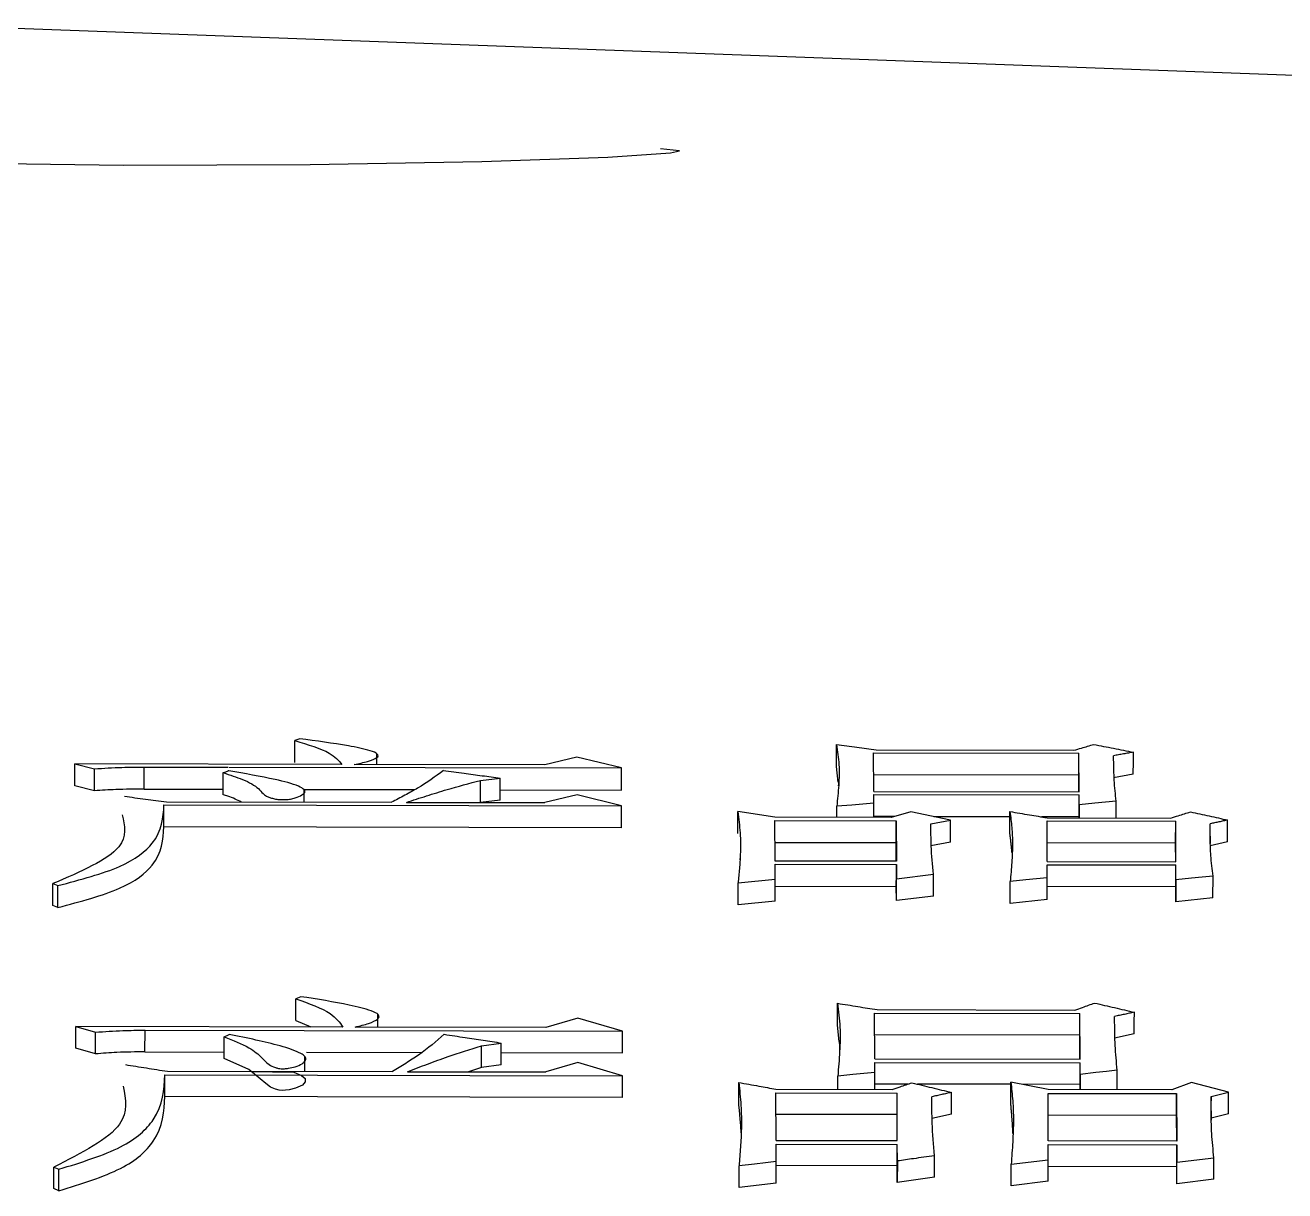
# Model space of a CAD drawing. Header units: millimetres. Extents: x 2451 to 4400, y 944 to 2322.
# Drawn here: x 2892.29 to 2897.8, y 2105.75 to 2110.84 of the extents above; entities that cross this region are included whole.
import ezdxf

# ---------------------------------------------------------------- set-up
doc = ezdxf.new("R2010")
doc.units = ezdxf.units.MM

msp = doc.modelspace()

# ---------------------------------------------------------------- linework, layer by layer
at = {"color": 7, "linetype": 'Continuous', "lineweight": 25}
for p, q in [((2891.9031, 2110.843), (2907.2182, 2110.2794)), ((2895.1527, 2110.2935), (2895.0702, 2110.3022)), ((2893.4707, 2107.6187), (2893.4709, 2107.7152)), ((2893.4925, 2107.7229), (2893.4709, 2107.7152)), ((2893.8296, 2107.6104), (2893.8297, 2107.658)), ((2894.7044, 2107.6428), (2894.5639, 2107.6091)), ((2894.8993, 2107.5953), (2894.7044, 2107.6428)), ((2896.0024, 2107.6613), (2896.9002, 2107.6596)), ((2896.0031, 2107.4923), (2896.0024, 2107.6613)), ((2896.0132, 2107.6742), (2896.8785, 2107.6726)), ((2896.9, 2107.5632), (2896.9002, 2107.6596)), ((2896.9009, 2107.4906), (2896.9002, 2107.6596)), ((2892.5084, 2107.5166), (2892.5087, 2107.6129)), ((2892.5087, 2107.6129), (2892.5953, 2107.5917)), ((2893.6769, 2107.6107), (2892.5087, 2107.6129)), ((2892.5951, 2107.4954), (2892.5953, 2107.5917)), ((2892.8114, 2107.5029), (2892.8116, 2107.5992)), ((2892.8116, 2107.5992), (2893.1781, 2107.5985)), ((2893.1819, 2107.5985), (2894.8993, 2107.5953)), ((2894.5639, 2107.6091), (2893.731, 2107.6106)), ((2895.8478, 2107.5338), (2895.8398, 2107.6014)), ((2893.1577, 2107.4785), (2893.1579, 2107.5748)), ((2894.2828, 2107.4446), (2894.283, 2107.5409)), ((2894.283, 2107.5409), (2894.3695, 2107.5513)), ((2896.9, 2107.5632), (2896.0022, 2107.5649)), ((2896.9003, 2107.4906), (2896.9, 2107.5632)), ((2897.138, 2107.5679), (2897.0515, 2107.5525)), ((2892.5951, 2107.4954), (2892.5084, 2107.5166)), ((2892.8114, 2107.5029), (2893.1577, 2107.5022)), ((2893.5121, 2107.4459), (2893.5122, 2107.4998)), ((2893.5129, 2107.5016), (2893.9963, 2107.5007)), ((2894.3693, 2107.5), (2894.8991, 2107.499)), ((2894.7051, 2107.4786), (2894.5646, 2107.4439)), ((2894.9, 2107.4297), (2894.7051, 2107.4786)), ((2896.0031, 2107.4923), (2896.9009, 2107.4906)), ((2896.0032, 2107.4789), (2896.901, 2107.4772)), ((2896.0033, 2107.4412), (2896.0032, 2107.4789)), ((2896.9012, 2107.4341), (2896.901, 2107.4772)), ((2892.8986, 2107.3374), (2892.8988, 2107.4335)), ((2892.8988, 2107.4335), (2894.9, 2107.4297)), ((2892.9096, 2107.447), (2893.894, 2107.4451)), ((2893.9589, 2107.445), (2894.5646, 2107.4439)), ((2894.3692, 2107.4551), (2894.2828, 2107.4446)), ((2895.841, 2107.3791), (2895.8411, 2107.428)), ((2896.0032, 2107.3788), (2896.0033, 2107.4412)), ((2896.9012, 2107.4341), (2896.901, 2107.3771)), ((2897.0632, 2107.3768), (2897.0634, 2107.45)), ((2895.5709, 2107.3796), (2895.4085, 2107.4044)), ((2896.0793, 2107.3786), (2895.5709, 2107.3796)), ((2895.5709, 2107.3659), (2896.101, 2107.3649)), ((2895.5716, 2107.1884), (2895.5709, 2107.3659)), ((2896.0933, 2107.3826), (2896.0032, 2107.3827)), ((2896.1657, 2107.403), (2896.0793, 2107.3786)), ((2896.101, 2107.3649), (2896.1017, 2107.1875)), ((2896.339, 2107.3672), (2896.1657, 2107.403)), ((2896.2525, 2107.351), (2896.339, 2107.3672)), ((2896.5984, 2107.3816), (2896.2661, 2107.3822)), ((2896.9008, 2107.3811), (2896.7371, 2107.3814)), ((2896.7608, 2107.3773), (2897.3017, 2107.3763)), ((2896.7608, 2107.3637), (2897.3233, 2107.3626)), ((2896.7615, 2107.1862), (2896.7608, 2107.3637)), ((2896.9008, 2107.3771), (2896.9008, 2107.3811)), ((2897.3231, 2107.2666), (2897.3233, 2107.3626)), ((2897.324, 2107.1852), (2897.3233, 2107.3626)), ((2894.8998, 2107.3336), (2892.8986, 2107.3374)), ((2897.4748, 2107.3315), (2897.4748, 2107.3514)), ((2897.4751, 2107.2656), (2897.4748, 2107.3315)), ((2895.5707, 2107.2699), (2896.1008, 2107.2689)), ((2896.1011, 2107.1875), (2896.1008, 2107.2689)), ((2896.3387, 2107.2712), (2896.2523, 2107.2549)), ((2897.3231, 2107.2666), (2896.7606, 2107.2677)), ((2897.3234, 2107.1852), (2897.3231, 2107.2666)), ((2897.5503, 2107.2717), (2897.4746, 2107.2554)), ((2895.4175, 2107.1994), (2895.4176, 2107.193)), ((2895.4174, 2107.1837), (2895.4171, 2107.1803)), ((2896.1017, 2107.1875), (2895.5716, 2107.1884)), ((2895.5717, 2107.1744), (2896.1017, 2107.1734)), ((2895.5719, 2107.1093), (2895.5717, 2107.1744)), ((2896.1017, 2107.1734), (2896.102, 2107.1111)), ((2896.7615, 2107.1862), (2897.324, 2107.1852)), ((2896.7616, 2107.1722), (2897.3241, 2107.1711)), ((2896.7618, 2107.1156), (2896.7616, 2107.1722)), ((2897.3243, 2107.106), (2897.3241, 2107.1711)), ((2892.4134, 2107.0895), (2892.4351, 2107.0809)), ((2895.4095, 2106.9968), (2895.4097, 2107.0925)), ((2895.4097, 2107.0925), (2895.5719, 2107.1093)), ((2896.1018, 2107.0154), (2896.102, 2107.1111)), ((2896.102, 2107.1111), (2896.2642, 2107.1307)), ((2896.5994, 2107.0031), (2896.5996, 2107.0988)), ((2897.3243, 2107.106), (2897.3241, 2107.0103)), ((2897.4863, 2107.027), (2897.4865, 2107.1227)), ((2895.5719, 2107.0786), (2896.1015, 2107.0776)), ((2896.1018, 2107.0154), (2896.1015, 2107.0776)), ((2896.2639, 2107.035), (2896.1018, 2107.0154)), ((2897.3239, 2107.0753), (2896.7617, 2107.0764)), ((2897.3241, 2107.0103), (2897.3239, 2107.0753)), ((2892.4348, 2106.9853), (2892.4132, 2106.9939)), ((2895.5717, 2107.0136), (2895.4095, 2106.9968)), ((2896.7616, 2107.0199), (2896.5994, 2107.0031)), ((2897.4863, 2107.027), (2897.3241, 2107.0103)), ((2893.4969, 2106.5953), (2893.4753, 2106.5862)), ((2893.475, 2106.4912), (2893.4752, 2106.5862)), ((2896.0175, 2106.5386), (2896.8829, 2106.5369)), ((2893.475, 2106.4912), (2893.5409, 2106.4629)), ((2893.8339, 2106.4623), (2893.834, 2106.5186)), ((2894.7087, 2106.5009), (2894.5682, 2106.461)), ((2894.9036, 2106.4448), (2894.7087, 2106.5009)), ((2896.0067, 2106.5232), (2896.9045, 2106.5215)), ((2896.0073, 2106.3237), (2896.0067, 2106.5232)), ((2896.9043, 2106.4266), (2896.9045, 2106.5215)), ((2896.9052, 2106.322), (2896.9045, 2106.5215)), ((2892.5127, 2106.37), (2892.5129, 2106.4648)), ((2892.5129, 2106.4648), (2892.5996, 2106.4398)), ((2893.6812, 2106.4626), (2892.5129, 2106.4648)), ((2892.5993, 2106.345), (2892.5996, 2106.4398)), ((2892.8156, 2106.3539), (2892.8159, 2106.4487)), ((2892.8159, 2106.4487), (2894.9036, 2106.4448)), ((2894.5682, 2106.461), (2893.7353, 2106.4625)), ((2895.8513, 2106.3993), (2895.8441, 2106.4715)), ((2896.9043, 2106.4266), (2896.0065, 2106.4283)), ((2896.9046, 2106.322), (2896.9043, 2106.4266)), ((2897.1423, 2106.4323), (2897.0558, 2106.414)), ((2893.1619, 2106.3252), (2893.1621, 2106.42)), ((2894.287, 2106.2856), (2894.2872, 2106.3804)), ((2894.2872, 2106.3804), (2894.3737, 2106.3927)), ((2892.5993, 2106.345), (2892.5127, 2106.37)), ((2892.8156, 2106.3539), (2893.162, 2106.3532)), ((2893.5152, 2106.2682), (2893.5154, 2106.3339)), ((2893.5226, 2106.3526), (2894.0261, 2106.3516)), ((2894.3736, 2106.351), (2894.9034, 2106.35)), ((2896.0073, 2106.3237), (2896.9052, 2106.322)), ((2892.9138, 2106.2693), (2893.8982, 2106.2675)), ((2893.9631, 2106.2674), (2894.5688, 2106.2662)), ((2894.287, 2106.2856), (2894.2301, 2106.2669)), ((2894.3735, 2106.298), (2894.287, 2106.2856)), ((2894.7093, 2106.3072), (2894.5688, 2106.2662)), ((2894.9042, 2106.2497), (2894.7093, 2106.3072)), ((2896.0074, 2106.3079), (2896.9052, 2106.3062)), ((2896.0075, 2106.2636), (2896.0074, 2106.3079)), ((2896.0074, 2106.1902), (2896.0075, 2106.2636)), ((2896.9054, 2106.2555), (2896.9052, 2106.3062)), ((2897.0674, 2106.1882), (2897.0676, 2106.2743)), ((2892.9028, 2106.1589), (2892.903, 2106.2534)), ((2892.903, 2106.2534), (2894.9042, 2106.2497)), ((2895.8452, 2106.1905), (2895.8453, 2106.248)), ((2896.1528, 2106.213), (2896.0074, 2106.2133)), ((2896.6026, 2106.2122), (2896.1936, 2106.2129)), ((2896.765, 2106.1888), (2896.6026, 2106.221)), ((2896.905, 2106.2116), (2896.6477, 2106.2121)), ((2896.9051, 2106.1885), (2896.905, 2106.2116)), ((2896.9054, 2106.2555), (2896.9052, 2106.1885)), ((2897.3923, 2106.2196), (2897.3058, 2106.1877)), ((2897.5547, 2106.1777), (2897.3923, 2106.2196)), ((2894.904, 2106.1551), (2892.9028, 2106.1589)), ((2895.5751, 2106.191), (2896.0835, 2106.19)), ((2895.5751, 2106.1749), (2896.1052, 2106.174)), ((2895.5758, 2105.9671), (2895.5751, 2106.1749)), ((2896.1049, 2106.0795), (2896.1052, 2106.174)), ((2896.1058, 2105.9661), (2896.1052, 2106.174)), ((2897.3058, 2106.1877), (2896.765, 2106.1888)), ((2896.765, 2106.1727), (2897.3275, 2106.1717)), ((2896.7657, 2105.9649), (2896.765, 2106.1727)), ((2897.3275, 2106.1717), (2897.3281, 2105.9638)), ((2897.479, 2106.1585), (2897.5547, 2106.1777)), ((2897.479, 2106.1585), (2897.479, 2106.1404)), ((2897.4793, 2106.0557), (2897.479, 2106.1404)), ((2896.1049, 2106.0795), (2895.5749, 2106.0805)), ((2896.1053, 2105.9661), (2896.1049, 2106.0795)), ((2896.3429, 2106.0822), (2896.2564, 2106.0632)), ((2896.7648, 2106.0782), (2897.3273, 2106.0772)), ((2897.3276, 2105.9638), (2897.3273, 2106.0772)), ((2897.5544, 2106.0832), (2897.4788, 2106.0641)), ((2897.4814, 2105.9918), (2897.4812, 2105.9948)), ((2895.5758, 2105.9671), (2896.1058, 2105.9661)), ((2895.5758, 2105.9506), (2896.1058, 2105.9497)), ((2895.576, 2105.8746), (2895.5758, 2105.9506)), ((2896.1061, 2105.877), (2896.1058, 2105.9497)), ((2897.3281, 2105.9638), (2896.7657, 2105.9649)), ((2896.7657, 2105.9484), (2897.3282, 2105.9474)), ((2896.7659, 2105.8824), (2896.7657, 2105.9484)), ((2897.3282, 2105.9474), (2897.3284, 2105.8714)), ((2896.1061, 2105.877), (2896.1058, 2105.7829)), ((2896.268, 2105.8057), (2896.2683, 2105.8999)), ((2896.6037, 2105.8628), (2896.7659, 2105.8824)), ((2897.3284, 2105.8714), (2897.4906, 2105.891)), ((2892.4175, 2105.8506), (2892.4391, 2105.8406)), ((2895.4136, 2105.761), (2895.4138, 2105.855)), ((2896.1056, 2105.8555), (2895.576, 2105.8565)), ((2896.1058, 2105.7829), (2896.1056, 2105.8555)), ((2896.6035, 2105.7687), (2896.6037, 2105.8628)), ((2896.7658, 2105.8542), (2897.328, 2105.8532)), ((2897.3282, 2105.7773), (2897.328, 2105.8532)), ((2897.3282, 2105.7773), (2897.3284, 2105.8714)), ((2895.5758, 2105.7806), (2895.4136, 2105.761)), ((2896.268, 2105.8057), (2896.1058, 2105.7829)), ((2896.7657, 2105.7883), (2896.6035, 2105.7687)), ((2897.4904, 2105.7968), (2897.3282, 2105.7773)), ((2892.4389, 2105.7466), (2892.4172, 2105.7566))]:
    msp.add_line(p, q, dxfattribs=at)
at = {"color": 7, "linetype": 'Continuous', "lineweight": 25, "flags": 128}
for points in [[(2890.7045, 2110.3079), (2890.6622, 2110.3057), (2890.7071, 2110.2914), (2890.9518, 2110.2742), (2891.3787, 2110.2562), (2891.9764, 2110.2405), (2892.7218, 2110.2314), (2893.5376, 2110.2332), (2894.2895, 2110.2465), (2894.8403, 2110.2661), (2895.114, 2110.2847), (2895.1527, 2110.2935), (2895.1527, 2110.2935)], [(2895.8398, 2107.6014), (2895.8399, 2107.6554), (2895.84, 2107.6979)], [(2897.138, 2107.5679), (2897.1381, 2107.6219), (2897.1382, 2107.6643)], [(2893.1579, 2107.5748), (2893.1687, 2107.5787), (2893.1795, 2107.5827)], [(2894.8991, 2107.499), (2894.8992, 2107.5529), (2894.8993, 2107.5953)], [(2894.3692, 2107.4551), (2894.3694, 2107.509), (2894.3695, 2107.5513)], [(2896.9008, 2107.3811), (2896.9009, 2107.4349), (2896.901, 2107.4772)], [(2894.8998, 2107.3336), (2894.8999, 2107.3875), (2894.9, 2107.4297)], [(2896.0033, 2107.4412), (2895.9555, 2107.4373), (2895.9076, 2107.4334), (2895.8411, 2107.428)], [(2897.0634, 2107.45), (2897.0164, 2107.4454), (2896.9694, 2107.4408), (2896.9012, 2107.4341)], [(2895.4083, 2107.3083), (2895.4084, 2107.3621), (2895.4085, 2107.4044)], [(2896.1008, 2107.2689), (2896.1009, 2107.3227), (2896.101, 2107.3649)], [(2896.3387, 2107.2712), (2896.3389, 2107.325), (2896.339, 2107.3672)], [(2896.5982, 2107.3088), (2896.5983, 2107.3626), (2896.5984, 2107.4049)], [(2897.5503, 2107.2717), (2897.5504, 2107.3254), (2897.5505, 2107.3677)], [(2896.1015, 2107.0776), (2896.1016, 2107.1312), (2896.1017, 2107.1734)], [(2897.3239, 2107.0753), (2897.324, 2107.129), (2897.3241, 2107.1711)], [(2892.4132, 2106.9939), (2892.4133, 2107.0288), (2892.4133, 2107.0591), (2892.4134, 2107.0895)], [(2895.5717, 2107.0136), (2895.5718, 2107.0672), (2895.5719, 2107.1093)], [(2896.2639, 2107.035), (2896.2641, 2107.0886), (2896.2642, 2107.1307)], [(2896.7618, 2107.1156), (2896.7148, 2107.1107), (2896.6678, 2107.1059), (2896.5996, 2107.0988)], [(2896.7616, 2107.0199), (2896.7617, 2107.0735), (2896.7618, 2107.1156)], [(2897.4865, 2107.1227), (2897.4395, 2107.1179), (2897.3925, 2107.113), (2897.3243, 2107.106)], [(2892.4348, 2106.9853), (2892.4349, 2107.0202), (2892.435, 2107.0505), (2892.4351, 2107.0809)], [(2895.8441, 2106.4715), (2895.8442, 2106.5247), (2895.8443, 2106.5665)], [(2897.1423, 2106.4323), (2897.1424, 2106.4855), (2897.1425, 2106.5272)], [(2893.1621, 2106.42), (2893.1676, 2106.4224), (2893.1757, 2106.4259), (2893.1837, 2106.4293)], [(2894.9034, 2106.35), (2894.9035, 2106.4031), (2894.9036, 2106.4448)], [(2894.3735, 2106.298), (2894.3736, 2106.3511), (2894.3737, 2106.3927)], [(2893.2798, 2106.2686), (2893.4662, 2106.2657), (2893.4999, 2106.2507), (2893.5162, 2106.2372), (2893.5169, 2106.2226), (2893.504, 2106.2084), (2893.4737, 2106.1948), (2893.4463, 2106.1881), (2893.4297, 2106.186), (2893.4156, 2106.1856), (2893.4018, 2106.1869), (2893.3864, 2106.1905), (2893.3641, 2106.2001), (2893.3441, 2106.2155), (2893.2694, 2106.2772), (2893.1619, 2106.3252), (2893.1619, 2106.3252)], [(2896.0075, 2106.2636), (2895.9597, 2106.259), (2895.9118, 2106.2544), (2895.8453, 2106.248)], [(2896.905, 2106.2116), (2896.9051, 2106.2646), (2896.9052, 2106.3062)], [(2897.0676, 2106.2743), (2897.0206, 2106.2688), (2896.9736, 2106.2634), (2896.9054, 2106.2555)], [(2894.904, 2106.1551), (2894.9041, 2106.2081), (2894.9042, 2106.2497)], [(2895.4125, 2106.1255), (2895.4126, 2106.1785), (2895.4127, 2106.2201)], [(2896.6024, 2106.1265), (2896.6025, 2106.1794), (2896.6026, 2106.221)], [(2896.3429, 2106.0822), (2896.343, 2106.1351), (2896.3431, 2106.1767)], [(2897.3273, 2106.0772), (2897.3274, 2106.1301), (2897.3275, 2106.1717)], [(2897.5544, 2106.0832), (2897.5546, 2106.1361), (2897.5547, 2106.1777)], [(2896.1056, 2105.8555), (2896.1057, 2105.9082), (2896.1058, 2105.9497)], [(2897.328, 2105.8532), (2897.3281, 2105.9059), (2897.3282, 2105.9474)], [(2896.7657, 2105.7883), (2896.7658, 2105.841), (2896.7659, 2105.8824)], [(2897.4904, 2105.7968), (2897.4905, 2105.8495), (2897.4906, 2105.891)], [(2892.4172, 2105.7566), (2892.4173, 2105.7909), (2892.4174, 2105.8207), (2892.4175, 2105.8506)], [(2892.4389, 2105.7466), (2892.439, 2105.7809), (2892.439, 2105.8107), (2892.4391, 2105.8406)], [(2895.576, 2105.8746), (2895.529, 2105.869), (2895.482, 2105.8633), (2895.4138, 2105.855)], [(2895.5758, 2105.7806), (2895.5759, 2105.8332), (2895.576, 2105.8746)]]:
    msp.add_lwpolyline(points, dxfattribs=at)
at = {"color": 7, "linetype": 'Continuous', "lineweight": 25}
for points, knots in [([(2893.4709, 2107.7152), (2893.5281, 2107.698), (2893.6291, 2107.6677), (2893.6624, 2107.628), (2893.6769, 2107.6107)], [0, 0, 0, 0, 0.5653913, 1, 1, 1, 1]), ([(2893.731, 2107.6106), (2893.7512, 2107.6148), (2893.7909, 2107.6231), (2893.8276, 2107.6367), (2893.8367, 2107.6485), (2893.8318, 2107.6593), (2893.7892, 2107.6756), (2893.6752, 2107.6988), (2893.5651, 2107.7133), (2893.4925, 2107.7229)], [0, 0, 0, 0, 0.1207835, 0.2379421, 0.2842431, 0.3308199, 0.4249814, 0.6208103, 1, 1, 1, 1]), ([(2895.84, 2107.6979), (2895.8444, 2107.6685), (2895.8531, 2107.6097), (2895.8506, 2107.5197), (2895.8443, 2107.4586), (2895.8411, 2107.428)], [0, 0, 0, 0, 0.33259, 0.666186, 1, 1, 1, 1]), ([(2895.84, 2107.6979), (2895.8548, 2107.6958), (2895.8846, 2107.6918), (2895.9423, 2107.6839), (2895.9852, 2107.6781), (2896.0132, 2107.6742)], [0, 0, 0, 0, 0.2574409, 0.5148817, 1, 1, 1, 1]), ([(2896.8785, 2107.6726), (2896.8896, 2107.6759), (2896.9095, 2107.6818), (2896.9383, 2107.6904), (2896.9561, 2107.6957), (2896.965, 2107.6984)], [0, 0, 0, 0, 0.382635, 0.691318, 1, 1, 1, 1]), ([(2896.965, 2107.6984), (2896.9938, 2107.6927), (2897.0371, 2107.6842), (2897.0949, 2107.6729), (2897.1237, 2107.6672), (2897.1382, 2107.6643)], [0, 0, 0, 0, 0.4999999, 0.75, 1, 1, 1, 1]), ([(2897.1382, 2107.6643), (2897.131, 2107.6631), (2897.1166, 2107.6605), (2897.0949, 2107.6566), (2897.0733, 2107.6528), (2897.0589, 2107.6502), (2897.0517, 2107.6489)], [0, 0, 0, 0, 0.2500001, 0.5000003, 0.7500004, 1, 1, 1, 1]), ([(2897.0634, 2107.45), (2897.0599, 2107.4806), (2897.0547, 2107.5264), (2897.0526, 2107.5926), (2897.052, 2107.6282), (2897.0517, 2107.6489)], [0, 0, 0, 0, 0.455483, 0.683214, 1, 1, 1, 1]), ([(2892.5953, 2107.5917), (2892.635, 2107.5942), (2892.7062, 2107.5988), (2892.7793, 2107.5991), (2892.8116, 2107.5992)], [0, 0, 0, 0, 0.5588348, 1, 1, 1, 1]), ([(2893.1579, 2107.5748), (2893.1873, 2107.565), (2893.2509, 2107.5439), (2893.3206, 2107.5064), (2893.3339, 2107.4723), (2893.3861, 2107.4592), (2893.4085, 2107.4568), (2893.4318, 2107.4565), (2893.4546, 2107.459), (2893.4802, 2107.4658), (2893.5012, 2107.476), (2893.5175, 2107.4886), (2893.5127, 2107.5023), (2893.4757, 2107.5232), (2893.3622, 2107.5517), (2893.2514, 2107.571), (2893.1802, 2107.5826), (2893.1795, 2107.5827)], [0, 0, 0, 0, 0.11781, 0.254849, 0.391031, 0.410858, 0.430655, 0.450877, 0.468612, 0.491918, 0.540011, 0.576765, 0.61394, 0.664642, 0.789466, 0.997756, 1, 1, 1, 1]), ([(2894.1205, 2107.5836), (2894.0855, 2107.5578), (2894.0359, 2107.5213), (2893.952, 2107.476), (2893.9133, 2107.4554), (2893.894, 2107.4451)], [0, 0, 0, 0, 0.546201, 0.773057, 1, 1, 1, 1]), ([(2894.1205, 2107.5836), (2894.1507, 2107.5797), (2894.2073, 2107.5724), (2894.2902, 2107.5616), (2894.3431, 2107.5548), (2894.3695, 2107.5513)], [0, 0, 0, 0, 0.363442, 0.681721, 1, 1, 1, 1]), ([(2893.9589, 2107.445), (2893.9882, 2107.4545), (2894.0469, 2107.4734), (2894.152, 2107.5062), (2894.2337, 2107.5278), (2894.283, 2107.5409)], [0, 0, 0, 0, 0.283865, 0.567758, 1, 1, 1, 1]), ([(2895.8484, 2107.5367), (2895.8487, 2107.5281), (2895.849, 2107.5147), (2895.8492, 2107.5183), (2895.8493, 2107.5196)], [0, 0, 0, 0, 0.641471, 1, 1, 1, 1]), ([(2892.8114, 2107.5029), (2892.7703, 2107.5026), (2892.6971, 2107.5022), (2892.6262, 2107.4975), (2892.5951, 2107.4954)], [0, 0, 0, 0, 0.561085, 1, 1, 1, 1]), ([(2893.2367, 2107.4464), (2893.2189, 2107.4552), (2893.196, 2107.4666), (2893.1647, 2107.4763), (2893.1577, 2107.4785)], [0, 0, 0, 0, 0.775038, 1, 1, 1, 1]), ([(2892.4351, 2107.0809), (2892.5338, 2107.1071), (2892.7278, 2107.1587), (2892.8897, 2107.2862), (2892.8954, 2107.3777), (2892.8988, 2107.4335)], [0, 0, 0, 0, 0.287817, 0.565935, 1, 1, 1, 1]), ([(2892.7257, 2107.4716), (2892.7563, 2107.4675), (2892.8176, 2107.4593), (2892.8789, 2107.4511), (2892.9096, 2107.447)], [0, 0, 0, 0, 0.499883, 1, 1, 1, 1]), ([(2892.7166, 2107.391), (2892.7271, 2107.3432), (2892.7508, 2107.2356), (2892.5339, 2107.1417), (2892.4134, 2107.0895)], [0, 0, 0, 0, 0.4443, 1, 1, 1, 1]), ([(2895.4085, 2107.4044), (2895.4124, 2107.3734), (2895.42, 2107.3114), (2895.4205, 2107.2278), (2895.4155, 2107.1548), (2895.4117, 2107.1133), (2895.4097, 2107.0925)], [0, 0, 0, 0, 0.304153, 0.608343, 0.804164, 1, 1, 1, 1]), ([(2896.5984, 2107.4049), (2896.6014, 2107.3817), (2896.6073, 2107.3355), (2896.6107, 2107.2613), (2896.607, 2107.1826), (2896.6021, 2107.1267), (2896.5996, 2107.0988)], [0, 0, 0, 0, 0.231566, 0.463148, 0.731542, 1, 1, 1, 1]), ([(2896.5984, 2107.4049), (2896.6127, 2107.4025), (2896.6413, 2107.3976), (2896.6954, 2107.3885), (2896.7352, 2107.3817), (2896.7608, 2107.3773)], [0, 0, 0, 0, 0.263834, 0.527668, 1, 1, 1, 1]), ([(2897.3017, 2107.3763), (2897.3127, 2107.3798), (2897.3326, 2107.386), (2897.3614, 2107.3951), (2897.3792, 2107.4006), (2897.3881, 2107.4034)], [0, 0, 0, 0, 0.382635, 0.691318, 1, 1, 1, 1]), ([(2897.3881, 2107.4034), (2897.4151, 2107.3975), (2897.4557, 2107.3885), (2897.5099, 2107.3766), (2897.5369, 2107.3707), (2897.5505, 2107.3677)], [0, 0, 0, 0, 0.5, 0.75, 1, 1, 1, 1]), ([(2897.5505, 2107.3677), (2897.5442, 2107.3663), (2897.5316, 2107.3636), (2897.5127, 2107.3595), (2897.4937, 2107.3555), (2897.4811, 2107.3528), (2897.4748, 2107.3514)], [0, 0, 0, 0, 0.25, 0.5, 0.750001, 1, 1, 1, 1]), ([(2892.4348, 2106.9853), (2892.5335, 2107.0114), (2892.7275, 2107.0629), (2892.8895, 2107.1903), (2892.8951, 2107.2817), (2892.8986, 2107.3374)], [0, 0, 0, 0, 0.287925, 0.56603, 1, 1, 1, 1]), ([(2896.2642, 2107.1307), (2896.2601, 2107.172), (2896.2543, 2107.2298), (2896.2531, 2107.3028), (2896.2527, 2107.3349), (2896.2525, 2107.351)], [0, 0, 0, 0, 0.5564808, 0.7782386, 1, 1, 1, 1]), ([(2896.6072, 2107.2259), (2896.6072, 2107.2267), (2896.6069, 2107.2304), (2896.6065, 2107.2356), (2896.606, 2107.2415), (2896.6055, 2107.2459), (2896.6051, 2107.2503), (2896.6047, 2107.2547), (2896.6042, 2107.2591), (2896.6037, 2107.2635), (2896.6032, 2107.2679), (2896.6027, 2107.2723), (2896.6022, 2107.2767), (2896.6015, 2107.2826), (2896.6008, 2107.2884), (2896.6, 2107.2943), (2896.5995, 2107.2986), (2896.5989, 2107.3035), (2896.5984, 2107.3069), (2896.5982, 2107.3088)], [0, 0, 0, 0, 0.027762, 0.133883, 0.186944, 0.240005, 0.293066, 0.346127, 0.399187, 0.452248, 0.505309, 0.55837, 0.611431, 0.664491, 0.770613, 0.823674, 0.876735, 0.929795, 1, 1, 1, 1]), ([(2897.4865, 2107.1227), (2897.4828, 2107.1527), (2897.4762, 2107.2063), (2897.4741, 2107.2824), (2897.4746, 2107.3284), (2897.4748, 2107.3514)], [0, 0, 0, 0, 0.387747, 0.693846, 1, 1, 1, 1]), ([(2893.7353, 2106.4625), (2893.7555, 2106.4675), (2893.7952, 2106.4774), (2893.8319, 2106.4934), (2893.841, 2106.5074), (2893.8361, 2106.5201), (2893.7935, 2106.5393), (2893.6795, 2106.5668), (2893.5695, 2106.584), (2893.4969, 2106.5953)], [0, 0, 0, 0, 0.120818, 0.238007, 0.284295, 0.33086, 0.424999, 0.620775, 1, 1, 1, 1]), ([(2893.4752, 2106.5862), (2893.5324, 2106.5659), (2893.6335, 2106.5299), (2893.6667, 2106.483), (2893.6812, 2106.4626)], [0, 0, 0, 0, 0.5653913, 1, 1, 1, 1]), ([(2895.8443, 2106.5665), (2895.8487, 2106.5317), (2895.8574, 2106.4621), (2895.8549, 2106.3559), (2895.8485, 2106.2839), (2895.8453, 2106.248)], [0, 0, 0, 0, 0.33259, 0.666186, 1, 1, 1, 1]), ([(2895.8443, 2106.5665), (2895.8592, 2106.5641), (2895.8889, 2106.5593), (2895.9466, 2106.55), (2895.9895, 2106.5431), (2896.0175, 2106.5386)], [0, 0, 0, 0, 0.257441, 0.514882, 1, 1, 1, 1]), ([(2896.8829, 2106.5369), (2896.8939, 2106.5408), (2896.9138, 2106.5479), (2896.9426, 2106.5581), (2896.9604, 2106.5643), (2896.9693, 2106.5675)], [0, 0, 0, 0, 0.382635, 0.691318, 1, 1, 1, 1]), ([(2896.9693, 2106.5675), (2896.9982, 2106.5608), (2897.0415, 2106.5507), (2897.0992, 2106.5373), (2897.1281, 2106.5306), (2897.1425, 2106.5272)], [0, 0, 0, 0, 0.5, 0.75, 1, 1, 1, 1]), ([(2897.1425, 2106.5272), (2897.1353, 2106.5257), (2897.1209, 2106.5227), (2897.0993, 2106.5181), (2897.0776, 2106.5135), (2897.0632, 2106.5104), (2897.056, 2106.5089)], [0, 0, 0, 0, 0.25, 0.5, 0.75, 1, 1, 1, 1]), ([(2897.0676, 2106.2743), (2897.0641, 2106.3103), (2897.0589, 2106.3643), (2897.0569, 2106.4423), (2897.0563, 2106.4844), (2897.056, 2106.5089)], [0, 0, 0, 0, 0.455483, 0.683214, 1, 1, 1, 1]), ([(2892.5996, 2106.4398), (2892.6393, 2106.4428), (2892.7104, 2106.4482), (2892.7836, 2106.4485), (2892.8159, 2106.4487)], [0, 0, 0, 0, 0.558835, 1, 1, 1, 1]), ([(2893.1621, 2106.42), (2893.2008, 2106.4046), (2893.2706, 2106.3767), (2893.3248, 2106.3335), (2893.3481, 2106.3027), (2893.3772, 2106.2874), (2893.3978, 2106.282), (2893.4116, 2106.2801), (2893.4274, 2106.2801), (2893.4489, 2106.2826), (2893.4771, 2106.2895), (2893.505, 2106.3013), (2893.5198, 2106.3172), (2893.5191, 2106.3334), (2893.4846, 2106.3563), (2893.4089, 2106.3804), (2893.3013, 2106.4069), (2893.2234, 2106.4218), (2893.1837, 2106.4293)], [0, 0, 0, 0, 0.156025, 0.282024, 0.363627, 0.404873, 0.419209, 0.430586, 0.44201, 0.458322, 0.488142, 0.530961, 0.573097, 0.616787, 0.655295, 0.770211, 0.882971, 1, 1, 1, 1]), ([(2894.1248, 2106.4307), (2894.0897, 2106.4003), (2894.0401, 2106.3572), (2893.9562, 2106.3038), (2893.9175, 2106.2796), (2893.8982, 2106.2675)], [0, 0, 0, 0, 0.546201, 0.773057, 1, 1, 1, 1]), ([(2894.1248, 2106.4307), (2894.155, 2106.4261), (2894.2115, 2106.4175), (2894.2945, 2106.4048), (2894.3473, 2106.3968), (2894.3737, 2106.3927)], [0, 0, 0, 0, 0.363442, 0.681721, 1, 1, 1, 1]), ([(2893.9631, 2106.2674), (2893.9924, 2106.2785), (2894.0511, 2106.3008), (2894.1562, 2106.3394), (2894.2379, 2106.365), (2894.2872, 2106.3804)], [0, 0, 0, 0, 0.283865, 0.567758, 1, 1, 1, 1]), ([(2895.852, 2106.4034), (2895.852, 2106.4036), (2895.8512, 2106.4126), (2895.8539, 2106.3693), (2895.8534, 2106.3529), (2895.8533, 2106.3508), (2895.8533, 2106.3507)], [0, 0, 0, 0, 0.014335, 0.602284, 0.99678, 1, 1, 1, 1]), ([(2892.8156, 2106.3539), (2892.7746, 2106.3536), (2892.7013, 2106.3531), (2892.6304, 2106.3474), (2892.5993, 2106.345)], [0, 0, 0, 0, 0.561085, 1, 1, 1, 1]), ([(2892.7299, 2106.2982), (2892.7605, 2106.2934), (2892.8218, 2106.2838), (2892.8831, 2106.2741), (2892.9138, 2106.2693)], [0, 0, 0, 0, 0.499883, 1, 1, 1, 1]), ([(2892.4391, 2105.8406), (2892.5378, 2105.8712), (2892.7319, 2105.9314), (2892.8939, 2106.0805), (2892.8995, 2106.188), (2892.903, 2106.2534)], [0, 0, 0, 0, 0.287817, 0.565935, 1, 1, 1, 1]), ([(2895.4127, 2106.2201), (2895.4162, 2106.1868), (2895.4232, 2106.1204), (2895.425, 2106.026), (2895.4203, 2105.9375), (2895.416, 2105.8825), (2895.4138, 2105.855)], [0, 0, 0, 0, 0.277767, 0.555561, 0.777766, 1, 1, 1, 1]), ([(2895.4127, 2106.2201), (2895.4274, 2106.2174), (2895.4567, 2106.2122), (2895.5108, 2106.2025), (2895.5503, 2106.1954), (2895.5751, 2106.191)], [0, 0, 0, 0, 0.27079, 0.54158, 1, 1, 1, 1]), ([(2896.0835, 2106.19), (2896.0952, 2106.1939), (2896.1154, 2106.2006), (2896.1442, 2106.2102), (2896.1614, 2106.2158), (2896.1699, 2106.2187)], [0, 0, 0, 0, 0.404836, 0.702418, 1, 1, 1, 1]), ([(2896.1699, 2106.2187), (2896.1988, 2106.2117), (2896.2421, 2106.2012), (2896.2998, 2106.1872), (2896.3287, 2106.1802), (2896.3431, 2106.1767)], [0, 0, 0, 0, 0.4999999, 0.75, 1, 1, 1, 1]), ([(2896.6026, 2106.221), (2896.6056, 2106.1939), (2896.6115, 2106.1395), (2896.6148, 2106.0525), (2896.6111, 2105.9605), (2896.6062, 2105.8953), (2896.6037, 2105.8628)], [0, 0, 0, 0, 0.231675, 0.463367, 0.731652, 1, 1, 1, 1]), ([(2892.7207, 2106.2036), (2892.7313, 2106.1474), (2892.7549, 2106.0211), (2892.538, 2105.9115), (2892.4175, 2105.8506)], [0, 0, 0, 0, 0.444231, 1, 1, 1, 1]), ([(2892.4389, 2105.7466), (2892.5376, 2105.7771), (2892.7316, 2105.8372), (2892.8936, 2105.9862), (2892.8993, 2106.0935), (2892.9028, 2106.1589)], [0, 0, 0, 0, 0.287925, 0.56603, 1, 1, 1, 1]), ([(2896.3431, 2106.1767), (2896.3359, 2106.1751), (2896.3215, 2106.1719), (2896.2999, 2106.1672), (2896.2783, 2106.1624), (2896.2639, 2106.1592), (2896.2567, 2106.1576)], [0, 0, 0, 0, 0.25, 0.5, 0.75, 1, 1, 1, 1]), ([(2896.2683, 2105.8999), (2896.2642, 2105.9477), (2896.2585, 2106.0149), (2896.2573, 2106.1004), (2896.2569, 2106.1386), (2896.2567, 2106.1576)], [0, 0, 0, 0, 0.550969, 0.775483, 1, 1, 1, 1]), ([(2897.4906, 2105.891), (2897.4869, 2105.9263), (2897.4802, 2105.9891), (2897.4783, 2106.0782), (2897.4788, 2106.1317), (2897.479, 2106.1585)], [0, 0, 0, 0, 0.392032, 0.69599, 1, 1, 1, 1]), ([(2895.4229, 2106.0002), (2895.4227, 2106.0041), (2895.4223, 2106.0131), (2895.4215, 2106.0271), (2895.4204, 2106.0421), (2895.4192, 2106.057), (2895.4179, 2106.0719), (2895.4167, 2106.0843), (2895.4157, 2106.0943), (2895.415, 2106.1017), (2895.4142, 2106.1094), (2895.4134, 2106.1173), (2895.4128, 2106.1228), (2895.4125, 2106.1255)], [0, 0, 0, 0, 0.0944046, 0.2134344, 0.3324641, 0.4514938, 0.5705234, 0.689553, 0.7490678, 0.8085826, 0.8680974, 0.9340488, 1, 1, 1, 1]), ([(2896.6117, 2105.9973), (2896.6115, 2106.0029), (2896.6108, 2106.0154), (2896.61, 2106.0295), (2896.6093, 2106.0398), (2896.6089, 2106.0449), (2896.6084, 2106.0517), (2896.6079, 2106.0586), (2896.6074, 2106.0654), (2896.607, 2106.0705), (2896.6066, 2106.0756), (2896.6062, 2106.0808), (2896.6058, 2106.0859), (2896.6054, 2106.091), (2896.605, 2106.0961), (2896.6045, 2106.1012), (2896.6041, 2106.1063), (2896.6037, 2106.1114), (2896.6031, 2106.1181), (2896.6027, 2106.1232), (2896.6024, 2106.1265)], [0, 0, 0, 0, 0.128632, 0.287252, 0.326907, 0.366562, 0.406217, 0.485527, 0.525181, 0.564836, 0.604491, 0.644146, 0.683801, 0.723456, 0.763111, 0.802766, 0.842421, 0.882075, 0.92173, 1, 1, 1, 1]), ([(2896.2683, 2105.8999), (2896.2529, 2105.8977), (2896.2222, 2105.8934), (2896.1681, 2105.8857), (2896.1294, 2105.8803), (2896.1061, 2105.877)], [0, 0, 0, 0, 0.283865, 0.567729, 1, 1, 1, 1])]:
    msp.add_open_spline(points, degree=3, knots=knots, dxfattribs=at)

doc.saveas('drawing.dxf')
